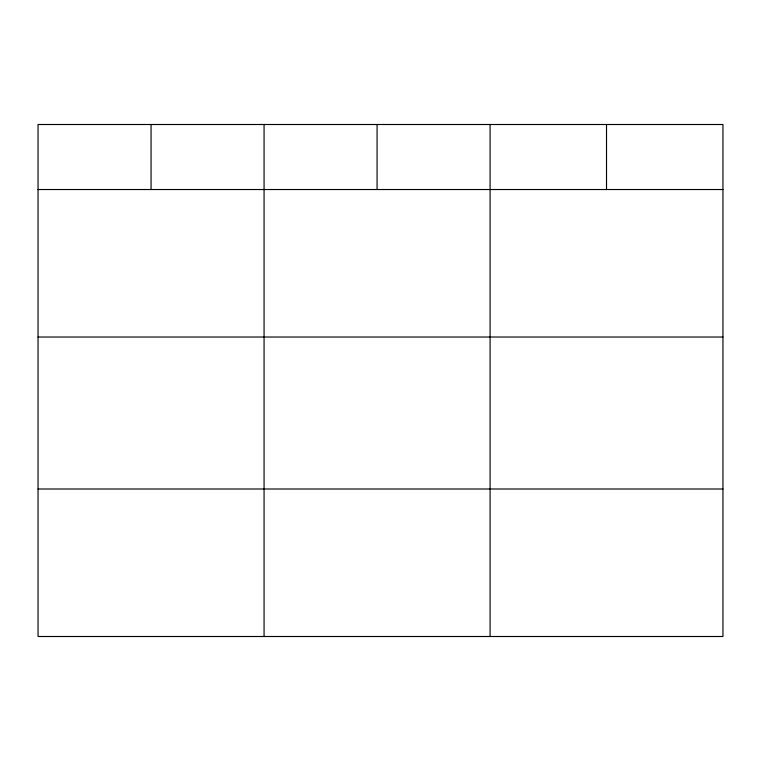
<?xml version="1.0" encoding="UTF-8"?>
<svg xmlns="http://www.w3.org/2000/svg" width="761" height="761" viewBox="0 0 761 761"><rect width="100%" height="100%" fill="white"/><g stroke="black" fill="none" stroke-linecap="round" stroke-linejoin="round"><path stroke-width="1.14" d="M722.95 337.028L722.95 124.5L38.05 124.5L38.05 636.5L722.95 636.5L722.95 337.028L38.05 337.028M38.05 189.527L722.95 189.527M38.05 489L722.95 489M606.517 124.5L606.517 189.527M490.084 124.5L490.084 636.5M377.075 124.5L377.075 189.527M264.067 124.5L264.067 636.5M151.059 124.5L151.059 189.527"/></g></svg>
